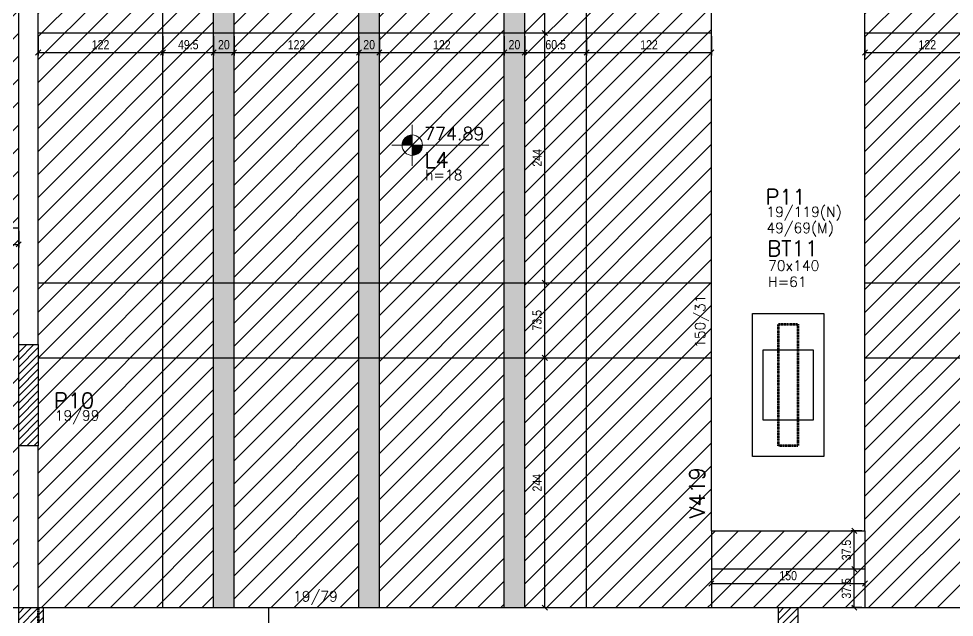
# Model space of a CAD drawing. Extents: x 8513 to 14085, y 7177 to 10799.
# Drawn here: x 9850 to 10765, y 8997 to 9582 of the extents above; entities that cross this region are included whole.
import ezdxf

# ---------------------------------------------------------------- set-up
doc = ezdxf.new("R2010")
doc.units = 0
doc.linetypes.add('FA_Tracejado_Pilar', pattern=[0.2, 0.1, -0.1])
for name, color, linetype in [('COTA', 241, 'Continuous'), ('Painéis', 200, 'Continuous'), ('Pilares', 5, 'Continuous'), ('VIGAS', 3, 'Continuous')]:
    doc.layers.add(name, color=color, linetype=linetype)
for name, color, linetype, lineweight in [('EST-LAJE-TEXT', 7, 'Continuous', 9), ('EST-PILAR', 7, 'Continuous', 9), ('EST-PILAR-TEXT', 7, 'Continuous', 9), ('EST-VIGA-TEXT', 7, 'Continuous', 9), ('Hachura', 253, 'Continuous', 9), ('REAPROVEITAMENTO', 7, 'Continuous', 9)]:
    doc.layers.add(name, color=color, linetype=linetype, lineweight=lineweight)
doc.styles.add('COTA TECNICA-50', font='techl___.ttf', dxfattribs={"height": 9})
doc.styles.add('RomanS_IV50', font='romans_IV50.ttf', dxfattribs={"height": 11.25})
doc.styles.add('RomanS_IV50_B', font='', dxfattribs={"height": 18.75})
doc.styles.add('RomanS_IV50_B_1', font='', dxfattribs={"height": 22.5})
doc.styles.get('RomanS_IV50_B').set_extended_font_data('RomanS_IV50', bold=True)
doc.styles.get('RomanS_IV50_B_1').set_extended_font_data('RomanS_IV50', bold=True)
doc.dimstyles.new('PAINEL', dxfattribs={"dimtxt": 9, "dimasz": 5, "dimexe": 3, "dimexo": 3, "dimgap": 3, "dimtad": 1, "dimdec": 1, "dimzin": 12, "dimdsep": 46, "dimtxsty": 'COTA TECNICA-50', "dimblk": 'OBLIQUE', "dimcen": 0, "dimclrd": 4, "dimclre": 4, "dimclrt": 1, "dimadec": 1, "dimazin": 3, "dimtfac": 1, "dimtdec": 1, "dimtmove": 0, "dimatfit": 3, "dimldrblk": 'OBLIQUE', "dimfxl": 1, "dimtolj": 1, "dimtzin": 12, "dimarcsym": 0})
pattern_1 = [(45, (9850.35, 9085.8404), (-3.535534, 3.535534), [])]
pattern_2 = [(45, (0, 166.471), (-11.22532, 11.22532), [])]

# ---------------------------------------------------------------- blocks, each defined once
blk = doc.blocks.new('FA_Floor_TAG_SURVEY_R01 - NIV_TIT_H_TXT1__TXT2-2303193-1º PAVIMENTO')
at = {"layer": 'EST-LAJE-TEXT'}
h = blk.add_hatch(color=256, dxfattribs=at)
edge = h.paths.add_edge_path(flags=0)
edge.add_line((-0.28, 0.405), (-0.48, 0.405))
edge.add_arc((-0.28, 0.405), 0.2, 90, 180, ccw=False)
edge.add_line((-0.28, 0.605), (-0.28, 0.405))
h = blk.add_hatch(color=256, dxfattribs=at)
edge = h.paths.add_edge_path(flags=0)
edge.add_line((-0.28, 0.405), (-0.08, 0.405))
edge.add_arc((-0.28, 0.405), 0.2, -90, 0, ccw=False)
edge.add_line((-0.28, 0.205), (-0.28, 0.405))
for p, q in [((-0.28, 0.005), (-0.28, 0.805)), ((-0.28, 0.405), (-0.68, 0.405)), ((-0.28, 0.405), (1.22, 0.405))]:
    blk.add_line(p, q, dxfattribs=at)
blk.add_circle((-0.28, 0.405), 0.2, dxfattribs=at)
blk = doc.blocks.new('_Oblique')
at = {"color": 0, "linetype": 'ByBlock', "lineweight": -2}
blk.add_line((-0.5, -0.5), (0.5, 0.5), dxfattribs=at)
blk = doc.blocks.new('*D453')
at = {"color": 4, "lineweight": -2, "transparency": 16777216}
for p, q in [((10347.85, 9250.34), (10367.59, 9250.34)), ((10364.59, 9006.34), (10364.59, 9250.34)), ((10347.85, 9006.34), (10367.59, 9006.34))]:
    blk.add_line(p, q, dxfattribs=at)
at = {"layer": 'Defpoints', "color": 0, "transparency": 16777216}
for p in [(10344.85, 9250.34), (10364.59, 9250.34), (10344.85, 9006.34)]:
    blk.add_point(p, dxfattribs=at)
at = {"color": 4, "lineweight": -2, "transparency": 16777216, "xscale": 5, "yscale": 5, "zscale": 5}
for p, rotation in [((10364.59, 9250.34), 90), ((10364.59, 9006.34), 270)]:
    blk.add_blockref('_Oblique', p, dxfattribs=dict(at, rotation=rotation))
at = {"color": 1, "transparency": 16777216, "insert": (10357.03, 9128.34), "char_height": 9, "attachment_point": 5, "rotation": 90, "style": 'COTA TECNICA-50'}
blk.add_mtext('\\A1;244', dxfattribs=at)
blk = doc.blocks.new('*D454')
at = {"color": 4, "lineweight": -2, "transparency": 16777216}
for p, q in [((10347.85, 9323.84), (10367.59, 9323.84)), ((10364.59, 9250.34), (10364.59, 9323.84)), ((10347.85, 9250.34), (10367.59, 9250.34))]:
    blk.add_line(p, q, dxfattribs=at)
at = {"layer": 'Defpoints', "color": 0, "transparency": 16777216}
for p in [(10344.85, 9323.84), (10364.59, 9323.84), (10344.85, 9250.34)]:
    blk.add_point(p, dxfattribs=at)
at = {"color": 4, "lineweight": -2, "transparency": 16777216, "xscale": 5, "yscale": 5, "zscale": 5}
for p, rotation in [((10364.59, 9323.84), 90), ((10364.59, 9250.34), 270)]:
    blk.add_blockref('_Oblique', p, dxfattribs=dict(at, rotation=rotation))
at = {"color": 1, "transparency": 16777216, "insert": (10356.9, 9287.09), "char_height": 9, "attachment_point": 5, "rotation": 90, "style": 'COTA TECNICA-50'}
blk.add_mtext('\\A1;73.5', dxfattribs=at)
blk = doc.blocks.new('*D455')
at = {"color": 4, "lineweight": -2, "transparency": 16777216}
for p, q in [((10347.85, 9567.84), (10367.59, 9567.84)), ((10364.59, 9323.84), (10364.59, 9567.84)), ((10347.85, 9323.84), (10367.59, 9323.84))]:
    blk.add_line(p, q, dxfattribs=at)
at = {"layer": 'Defpoints', "color": 0, "transparency": 16777216}
for p in [(10344.85, 9567.84), (10364.59, 9567.84), (10344.85, 9323.84)]:
    blk.add_point(p, dxfattribs=at)
at = {"color": 4, "lineweight": -2, "transparency": 16777216, "xscale": 5, "yscale": 5, "zscale": 5}
for p, rotation in [((10364.59, 9567.84), 90), ((10364.59, 9323.84), 270)]:
    blk.add_blockref('_Oblique', p, dxfattribs=dict(at, rotation=rotation))
at = {"color": 1, "transparency": 16777216, "insert": (10357.03, 9445.84), "char_height": 9, "attachment_point": 5, "rotation": 90, "style": 'COTA TECNICA-50'}
blk.add_mtext('\\A1;244', dxfattribs=at)
blk = doc.blocks.new('*D456')
at = {"color": 4, "lineweight": -2, "transparency": 16777216}
for p, q in [((10347.85, 9811.84), (10367.59, 9811.84)), ((10364.59, 9567.84), (10364.59, 9811.84)), ((10347.85, 9567.84), (10367.59, 9567.84))]:
    blk.add_line(p, q, dxfattribs=at)
at = {"layer": 'Defpoints', "color": 0, "transparency": 16777216}
for p in [(10344.85, 9811.84), (10364.59, 9811.84), (10344.85, 9567.84)]:
    blk.add_point(p, dxfattribs=at)
at = {"color": 4, "lineweight": -2, "transparency": 16777216, "xscale": 5, "yscale": 5, "zscale": 5}
for p, rotation in [((10364.59, 9811.84), 90), ((10364.59, 9567.84), 270)]:
    blk.add_blockref('_Oblique', p, dxfattribs=dict(at, rotation=rotation))
at = {"color": 1, "transparency": 16777216, "insert": (10357.03, 9689.84), "char_height": 9, "attachment_point": 5, "rotation": 90, "style": 'COTA TECNICA-50'}
blk.add_mtext('\\A1;244', dxfattribs=at)
blk = doc.blocks.new('*D457')
at = {"color": 4, "lineweight": -2, "transparency": 16777216}
for p, q in [((9869.35, 9564.84), (9869.35, 9545.77)), ((9991.35, 9564.84), (9991.35, 9545.77)), ((9869.35, 9548.77), (9991.35, 9548.77))]:
    blk.add_line(p, q, dxfattribs=at)
at = {"layer": 'Defpoints', "color": 0, "transparency": 16777216}
for p in [(9869.35, 9567.84), (9991.35, 9567.84), (9991.35, 9548.77)]:
    blk.add_point(p, dxfattribs=at)
at = {"color": 4, "lineweight": -2, "transparency": 16777216, "xscale": 5, "yscale": 5, "zscale": 5, "rotation": 180}
blk.add_blockref('_Oblique', (9869.35, 9548.77), dxfattribs=at)
at = {"color": 4, "lineweight": -2, "transparency": 16777216, "xscale": 5, "yscale": 5, "zscale": 5}
blk.add_blockref('_Oblique', (9991.35, 9548.77), dxfattribs=at)
at = {"color": 1, "transparency": 16777216, "insert": (9930.35, 9556.32), "char_height": 9, "attachment_point": 5, "style": 'COTA TECNICA-50'}
blk.add_mtext('\\A1;122', dxfattribs=at)
blk = doc.blocks.new('*D458')
at = {"color": 4, "lineweight": -2, "transparency": 16777216}
for p, q in [((9991.35, 9564.84), (9991.35, 9545.77)), ((10040.85, 9564.84), (10040.85, 9545.77)), ((9991.35, 9548.77), (10040.85, 9548.77))]:
    blk.add_line(p, q, dxfattribs=at)
at = {"layer": 'Defpoints', "color": 0, "transparency": 16777216}
for p in [(9991.35, 9567.84), (10040.85, 9567.84), (10040.85, 9548.77)]:
    blk.add_point(p, dxfattribs=at)
at = {"color": 4, "lineweight": -2, "transparency": 16777216, "xscale": 5, "yscale": 5, "zscale": 5, "rotation": 180}
blk.add_blockref('_Oblique', (9991.35, 9548.77), dxfattribs=at)
at = {"color": 4, "lineweight": -2, "transparency": 16777216, "xscale": 5, "yscale": 5, "zscale": 5}
blk.add_blockref('_Oblique', (10040.85, 9548.77), dxfattribs=at)
at = {"color": 1, "transparency": 16777216, "insert": (10016.1, 9556.39), "char_height": 9, "attachment_point": 5, "style": 'COTA TECNICA-50'}
blk.add_mtext('\\A1;49.5', dxfattribs=at)
blk = doc.blocks.new('*D459')
at = {"color": 4, "lineweight": -2, "transparency": 16777216}
for p, q in [((10040.85, 9564.84), (10040.85, 9545.77)), ((10060.85, 9564.84), (10060.85, 9545.77)), ((10040.85, 9548.77), (10060.85, 9548.77))]:
    blk.add_line(p, q, dxfattribs=at)
at = {"layer": 'Defpoints', "color": 0, "transparency": 16777216}
for p in [(10040.85, 9567.84), (10060.85, 9567.84), (10060.85, 9548.77)]:
    blk.add_point(p, dxfattribs=at)
at = {"color": 4, "lineweight": -2, "transparency": 16777216, "xscale": 5, "yscale": 5, "zscale": 5, "rotation": 180}
blk.add_blockref('_Oblique', (10040.85, 9548.77), dxfattribs=at)
at = {"color": 4, "lineweight": -2, "transparency": 16777216, "xscale": 5, "yscale": 5, "zscale": 5}
blk.add_blockref('_Oblique', (10060.85, 9548.77), dxfattribs=at)
at = {"color": 1, "transparency": 16777216, "insert": (10050.85, 9556.36), "char_height": 9, "attachment_point": 5, "style": 'COTA TECNICA-50'}
blk.add_mtext('\\A1;20', dxfattribs=at)
blk = doc.blocks.new('*D460')
at = {"color": 4, "lineweight": -2, "transparency": 16777216}
for p, q in [((10060.85, 9564.84), (10060.85, 9545.77)), ((10182.85, 9564.84), (10182.85, 9545.77)), ((10060.85, 9548.77), (10182.85, 9548.77))]:
    blk.add_line(p, q, dxfattribs=at)
at = {"layer": 'Defpoints', "color": 0, "transparency": 16777216}
for p in [(10060.85, 9567.84), (10182.85, 9567.84), (10182.85, 9548.77)]:
    blk.add_point(p, dxfattribs=at)
at = {"color": 4, "lineweight": -2, "transparency": 16777216, "xscale": 5, "yscale": 5, "zscale": 5, "rotation": 180}
blk.add_blockref('_Oblique', (10060.85, 9548.77), dxfattribs=at)
at = {"color": 4, "lineweight": -2, "transparency": 16777216, "xscale": 5, "yscale": 5, "zscale": 5}
blk.add_blockref('_Oblique', (10182.85, 9548.77), dxfattribs=at)
at = {"color": 1, "transparency": 16777216, "insert": (10121.85, 9556.32), "char_height": 9, "attachment_point": 5, "style": 'COTA TECNICA-50'}
blk.add_mtext('\\A1;122', dxfattribs=at)
blk = doc.blocks.new('*D461')
at = {"color": 4, "lineweight": -2, "transparency": 16777216}
for p, q in [((10182.85, 9564.84), (10182.85, 9545.77)), ((10202.85, 9564.84), (10202.85, 9545.77)), ((10182.85, 9548.77), (10202.85, 9548.77))]:
    blk.add_line(p, q, dxfattribs=at)
at = {"layer": 'Defpoints', "color": 0, "transparency": 16777216}
for p in [(10182.85, 9567.84), (10202.85, 9567.84), (10202.85, 9548.77)]:
    blk.add_point(p, dxfattribs=at)
at = {"color": 4, "lineweight": -2, "transparency": 16777216, "xscale": 5, "yscale": 5, "zscale": 5, "rotation": 180}
blk.add_blockref('_Oblique', (10182.85, 9548.77), dxfattribs=at)
at = {"color": 4, "lineweight": -2, "transparency": 16777216, "xscale": 5, "yscale": 5, "zscale": 5}
blk.add_blockref('_Oblique', (10202.85, 9548.77), dxfattribs=at)
at = {"color": 1, "transparency": 16777216, "insert": (10192.85, 9556.36), "char_height": 9, "attachment_point": 5, "style": 'COTA TECNICA-50'}
blk.add_mtext('\\A1;20', dxfattribs=at)
blk = doc.blocks.new('*D462')
at = {"color": 4, "lineweight": -2, "transparency": 16777216}
for p, q in [((10202.85, 9564.84), (10202.85, 9545.77)), ((10324.85, 9564.84), (10324.85, 9545.77)), ((10202.85, 9548.77), (10324.85, 9548.77))]:
    blk.add_line(p, q, dxfattribs=at)
at = {"layer": 'Defpoints', "color": 0, "transparency": 16777216}
for p in [(10202.85, 9567.84), (10324.85, 9567.84), (10324.85, 9548.77)]:
    blk.add_point(p, dxfattribs=at)
at = {"color": 4, "lineweight": -2, "transparency": 16777216, "xscale": 5, "yscale": 5, "zscale": 5, "rotation": 180}
blk.add_blockref('_Oblique', (10202.85, 9548.77), dxfattribs=at)
at = {"color": 4, "lineweight": -2, "transparency": 16777216, "xscale": 5, "yscale": 5, "zscale": 5}
blk.add_blockref('_Oblique', (10324.85, 9548.77), dxfattribs=at)
at = {"color": 1, "transparency": 16777216, "insert": (10263.85, 9556.32), "char_height": 9, "attachment_point": 5, "style": 'COTA TECNICA-50'}
blk.add_mtext('\\A1;122', dxfattribs=at)
blk = doc.blocks.new('*D463')
at = {"color": 4, "lineweight": -2, "transparency": 16777216}
for p, q in [((10324.85, 9564.84), (10324.85, 9545.77)), ((10344.85, 9564.84), (10344.85, 9545.77)), ((10324.85, 9548.77), (10344.85, 9548.77))]:
    blk.add_line(p, q, dxfattribs=at)
at = {"layer": 'Defpoints', "color": 0, "transparency": 16777216}
for p in [(10324.85, 9567.84), (10344.85, 9567.84), (10344.85, 9548.77)]:
    blk.add_point(p, dxfattribs=at)
at = {"color": 4, "lineweight": -2, "transparency": 16777216, "xscale": 5, "yscale": 5, "zscale": 5, "rotation": 180}
blk.add_blockref('_Oblique', (10324.85, 9548.77), dxfattribs=at)
at = {"color": 4, "lineweight": -2, "transparency": 16777216, "xscale": 5, "yscale": 5, "zscale": 5}
blk.add_blockref('_Oblique', (10344.85, 9548.77), dxfattribs=at)
at = {"color": 1, "transparency": 16777216, "insert": (10334.85, 9556.36), "char_height": 9, "attachment_point": 5, "style": 'COTA TECNICA-50'}
blk.add_mtext('\\A1;20', dxfattribs=at)
blk = doc.blocks.new('*D464')
at = {"color": 4, "lineweight": -2, "transparency": 16777216}
for p, q in [((10344.85, 9564.84), (10344.85, 9545.77)), ((10405.35, 9564.84), (10405.35, 9545.77)), ((10344.85, 9548.77), (10405.35, 9548.77))]:
    blk.add_line(p, q, dxfattribs=at)
at = {"layer": 'Defpoints', "color": 0, "transparency": 16777216}
for p in [(10344.85, 9567.84), (10405.35, 9567.84), (10405.35, 9548.77)]:
    blk.add_point(p, dxfattribs=at)
at = {"color": 4, "lineweight": -2, "transparency": 16777216, "xscale": 5, "yscale": 5, "zscale": 5, "rotation": 180}
blk.add_blockref('_Oblique', (10344.85, 9548.77), dxfattribs=at)
at = {"color": 4, "lineweight": -2, "transparency": 16777216, "xscale": 5, "yscale": 5, "zscale": 5}
blk.add_blockref('_Oblique', (10405.35, 9548.77), dxfattribs=at)
at = {"color": 1, "transparency": 16777216, "insert": (10375.1, 9556.37), "char_height": 9, "attachment_point": 5, "style": 'COTA TECNICA-50'}
blk.add_mtext('\\A1;60.5', dxfattribs=at)
blk = doc.blocks.new('*D465')
at = {"color": 4, "lineweight": -2, "transparency": 16777216}
for p, q in [((10405.35, 9564.84), (10405.35, 9545.77)), ((10527.35, 9564.84), (10527.35, 9545.77)), ((10405.35, 9548.77), (10527.35, 9548.77))]:
    blk.add_line(p, q, dxfattribs=at)
at = {"layer": 'Defpoints', "color": 0, "transparency": 16777216}
for p in [(10405.35, 9567.84), (10527.35, 9567.84), (10527.35, 9548.77)]:
    blk.add_point(p, dxfattribs=at)
at = {"color": 4, "lineweight": -2, "transparency": 16777216, "xscale": 5, "yscale": 5, "zscale": 5, "rotation": 180}
blk.add_blockref('_Oblique', (10405.35, 9548.77), dxfattribs=at)
at = {"color": 4, "lineweight": -2, "transparency": 16777216, "xscale": 5, "yscale": 5, "zscale": 5}
blk.add_blockref('_Oblique', (10527.35, 9548.77), dxfattribs=at)
at = {"color": 1, "transparency": 16777216, "insert": (10466.35, 9556.32), "char_height": 9, "attachment_point": 5, "style": 'COTA TECNICA-50'}
blk.add_mtext('\\A1;122', dxfattribs=at)
blk = doc.blocks.new('*D467')
at = {"layer": 'COTA', "color": 4, "lineweight": -2, "transparency": 16777216}
for p, q in [((10674.35, 9043.84), (10663.96, 9043.84)), ((10666.96, 9006.34), (10666.96, 9043.84)), ((10674.35, 9006.34), (10663.96, 9006.34))]:
    blk.add_line(p, q, dxfattribs=at)
at = {"layer": 'Defpoints', "color": 0, "transparency": 16777216}
for p in [(10666.96, 9043.84), (10677.35, 9043.84), (10677.35, 9006.34)]:
    blk.add_point(p, dxfattribs=at)
at = {"layer": 'COTA', "color": 4, "lineweight": -2, "transparency": 16777216, "xscale": 5, "yscale": 5, "zscale": 5}
for p, rotation in [((10666.96, 9043.84), 90), ((10666.96, 9006.34), 270)]:
    blk.add_blockref('_Oblique', p, dxfattribs=dict(at, rotation=rotation))
at = {"layer": 'COTA', "color": 1, "transparency": 16777216, "insert": (10659.27, 9025.09), "char_height": 9, "attachment_point": 5, "rotation": 90, "style": 'COTA TECNICA-50'}
blk.add_mtext('\\A1;37.5', dxfattribs=at)
blk = doc.blocks.new('*D468')
at = {"layer": 'COTA', "color": 4, "lineweight": -2, "transparency": 16777216}
for p, q in [((10674.35, 9081.34), (10663.96, 9081.34)), ((10666.96, 9043.84), (10666.96, 9081.34)), ((10674.35, 9043.84), (10663.96, 9043.84))]:
    blk.add_line(p, q, dxfattribs=at)
at = {"layer": 'Defpoints', "color": 0, "transparency": 16777216}
for p in [(10666.96, 9081.34), (10677.35, 9081.34), (10677.35, 9043.84)]:
    blk.add_point(p, dxfattribs=at)
at = {"layer": 'COTA', "color": 4, "lineweight": -2, "transparency": 16777216, "xscale": 5, "yscale": 5, "zscale": 5}
for p, rotation in [((10666.96, 9081.34), 90), ((10666.96, 9043.84), 270)]:
    blk.add_blockref('_Oblique', p, dxfattribs=dict(at, rotation=rotation))
at = {"layer": 'COTA', "color": 1, "transparency": 16777216, "insert": (10659.27, 9062.59), "char_height": 9, "attachment_point": 5, "rotation": 90, "style": 'COTA TECNICA-50'}
blk.add_mtext('\\A1;37.5', dxfattribs=at)
blk = doc.blocks.new('*D469')
at = {"layer": 'COTA', "color": 4, "lineweight": -2, "transparency": 16777216}
for p, q in [((10527.35, 9040.84), (10527.35, 9026.9)), ((10677.35, 9040.84), (10677.35, 9026.9)), ((10527.35, 9029.9), (10677.35, 9029.9))]:
    blk.add_line(p, q, dxfattribs=at)
at = {"layer": 'Defpoints', "color": 0, "transparency": 16777216}
for p in [(10527.35, 9043.84), (10677.35, 9043.84), (10677.35, 9029.9)]:
    blk.add_point(p, dxfattribs=at)
at = {"layer": 'COTA', "color": 4, "lineweight": -2, "transparency": 16777216, "xscale": 5, "yscale": 5, "zscale": 5, "rotation": 180}
blk.add_blockref('_Oblique', (10527.35, 9029.9), dxfattribs=at)
at = {"layer": 'COTA', "color": 4, "lineweight": -2, "transparency": 16777216, "xscale": 5, "yscale": 5, "zscale": 5}
blk.add_blockref('_Oblique', (10677.35, 9029.9), dxfattribs=at)
at = {"layer": 'COTA', "color": 1, "transparency": 16777216, "insert": (10602.35, 9037.5), "char_height": 9, "attachment_point": 5, "style": 'COTA TECNICA-50'}
blk.add_mtext('\\A1;150', dxfattribs=at)
blk = doc.blocks.new('*D476')
at = {"layer": 'COTA', "color": 4, "lineweight": -2, "transparency": 16777216}
for p, q in [((10677.35, 9564.84), (10677.35, 9545.77)), ((10799.35, 9564.84), (10799.35, 9545.77)), ((10677.35, 9548.77), (10799.35, 9548.77))]:
    blk.add_line(p, q, dxfattribs=at)
at = {"layer": 'Defpoints', "color": 0, "transparency": 16777216}
for p in [(10677.35, 9567.84), (10799.35, 9567.84), (10799.35, 9548.77)]:
    blk.add_point(p, dxfattribs=at)
at = {"layer": 'COTA', "color": 4, "lineweight": -2, "transparency": 16777216, "xscale": 5, "yscale": 5, "zscale": 5, "rotation": 180}
blk.add_blockref('_Oblique', (10677.35, 9548.77), dxfattribs=at)
at = {"layer": 'COTA', "color": 4, "lineweight": -2, "transparency": 16777216, "xscale": 5, "yscale": 5, "zscale": 5}
blk.add_blockref('_Oblique', (10799.35, 9548.77), dxfattribs=at)
at = {"layer": 'COTA', "color": 1, "transparency": 16777216, "insert": (10738.35, 9556.32), "char_height": 9, "attachment_point": 5, "style": 'COTA TECNICA-50'}
blk.add_mtext('\\A1;122', dxfattribs=at)
blk = doc.blocks.new('*D610')
at = {"layer": 'COTA', "color": 4, "lineweight": -2, "transparency": 16777216}
for p, q in [((9774.35, 9374.34), (9774.35, 9358.3)), ((9850.35, 9374.34), (9850.35, 9358.3)), ((9774.35, 9361.3), (9850.35, 9361.3))]:
    blk.add_line(p, q, dxfattribs=at)
at = {"layer": 'Defpoints', "color": 0, "transparency": 16777216}
for p in [(9774.35, 9377.34), (9850.35, 9377.34), (9850.35, 9361.3)]:
    blk.add_point(p, dxfattribs=at)
at = {"layer": 'COTA', "color": 4, "lineweight": -2, "transparency": 16777216, "xscale": 5, "yscale": 5, "zscale": 5, "rotation": 180}
blk.add_blockref('_Oblique', (9774.35, 9361.3), dxfattribs=at)
at = {"layer": 'COTA', "color": 4, "lineweight": -2, "transparency": 16777216, "xscale": 5, "yscale": 5, "zscale": 5}
blk.add_blockref('_Oblique', (9850.35, 9361.3), dxfattribs=at)
at = {"layer": 'COTA', "color": 1, "transparency": 16777216, "insert": (9812.35, 9368.89), "char_height": 9, "attachment_point": 5, "style": 'COTA TECNICA-50'}
blk.add_mtext('\\A1;76', dxfattribs=at)

msp = doc.modelspace()

# ---------------------------------------------------------------- hatches: boundary and pattern name
at = {"layer": 'Hachura'}
h = msp.add_hatch(color=256, dxfattribs=at)
h.dxf.hatch_style = 1
h.paths.add_polyline_path([(10344.85, 9811.84), (10324.85, 9811.84), (10324.85, 9567.84), (10344.85, 9567.84)])
h.paths.add_polyline_path([(10324.85, 9323.84), (10344.85, 9323.84), (10344.85, 9567.84), (10324.85, 9567.84)])
h.paths.add_polyline_path([(10324.85, 9250.34), (10344.85, 9250.34), (10344.85, 9323.84), (10324.85, 9323.84)])
h.paths.add_polyline_path([(10324.85, 9006.34), (10344.85, 9006.34), (10344.85, 9250.34), (10324.85, 9250.34)])
h.paths.add_polyline_path([(10202.85, 9250.34), (10182.85, 9250.34), (10182.85, 9006.34), (10202.85, 9006.34)])
h.paths.add_polyline_path([(10182.85, 9250.34), (10202.85, 9250.34), (10202.85, 9323.84), (10182.85, 9323.84)])
h.paths.add_polyline_path([(10182.85, 9323.84), (10202.85, 9323.84), (10202.85, 9567.84), (10182.85, 9567.84)])
h.paths.add_polyline_path([(10202.85, 9811.84), (10182.85, 9811.84), (10182.85, 9567.84), (10202.85, 9567.84)])
h.paths.add_polyline_path([(10060.85, 9811.84), (10040.85, 9811.84), (10040.85, 9567.84), (10060.85, 9567.84)])
h.paths.add_polyline_path([(10040.85, 9323.84), (10060.85, 9323.84), (10060.85, 9567.84), (10040.85, 9567.84)])
h.paths.add_polyline_path([(10060.85, 9250.34), (10060.85, 9323.84), (10040.85, 9323.84), (10040.85, 9250.34)])
h.paths.add_polyline_path([(10060.85, 9250.34), (10040.85, 9250.34), (10040.85, 9006.34), (10060.85, 9006.34)])
at = {"layer": 'Pilares'}
h = msp.add_hatch(dxfattribs=at)
h.set_pattern_fill('FP_1', color=5, style=0, pattern_type=2)
h.set_pattern_definition(pattern_1)
h.paths.add_polyline_path([(9869.35, 9164.34), (9869.35, 9263.34), (9850.35, 9263.34), (9850.35, 9164.34)], flags=0)
h = msp.add_hatch(dxfattribs=at)
h.set_pattern_fill('FP_1', color=5, style=0, pattern_type=2)
h.set_pattern_definition(pattern_1)
h.paths.add_polyline_path([(9874.35, 8907.34), (9874.35, 9006.34), (9850.35, 9006.34), (9850.35, 8907.34)], flags=0)
h = msp.add_hatch(dxfattribs=at)
h.set_pattern_fill('FP_1', color=5, style=0, pattern_type=2)
h.set_pattern_definition(pattern_1)
h.paths.add_polyline_path([(10611.85, 8897.34), (10611.85, 9006.34), (10592.85, 9006.34), (10592.85, 8897.34)], flags=0)
at = {"layer": 'REAPROVEITAMENTO'}
h = msp.add_hatch(dxfattribs=at)
h.set_pattern_fill('ANSI31', color=251, scale=5, style=0)
h.set_pattern_definition(pattern_2)
h.paths.add_polyline_path([(9850.35, 9811.84), (9850.35, 9865.34), (9774.35, 9865.34), (9774.35, 9621.34), (9850.35, 9621.34)])
h.paths.add_polyline_path([(9673.35, 9472.281), (9683.377, 9472.281, -1), (9703.377, 9472.281), (9759.35, 9472.281), (9759.35, 9621.34), (9673.35, 9621.34)])
h.paths.add_polyline_path([(9850.35, 9621.34), (9774.35, 9621.34), (9774.35, 9377.34), (9850.35, 9377.34)])
h.paths.add_polyline_path([(9759.35, 9865.34), (9673.35, 9865.34), (9673.35, 9860.34), (9673.35, 9621.34), (9759.35, 9621.34)])
h.paths.add_polyline_path([(9774.35, 9161.34), (9850.35, 9161.34), (9850.35, 9164.34), (9850.35, 9263.34), (9850.35, 9377.34), (9774.35, 9377.34)])
h.paths.add_polyline_path([(9673.35, 9180.34), (9673.35, 9161.34), (9759.35, 9161.34), (9759.35, 9377.34), (9673.35, 9377.34)])
h.paths.add_polyline_path([(9774.35, 9161.34), (9774.35, 9006.34), (9850.35, 9006.34), (9850.35, 9161.34)])
h.paths.add_polyline_path([(9759.35, 9161.34), (9673.35, 9161.34), (9673.35, 8917.34), (9751.85, 8917.34), (9751.85, 8987.34), (9751.85, 9006.34), (9759.35, 9006.34)])
h.paths.add_polyline_path([(9653.35, 9161.34), (9604.35, 9161.34), (9531.35, 9161.34), (9531.35, 8917.34), (9653.35, 8917.34)])
h.paths.add_polyline_path([(9453.572, 9008.937), (9458.567, 9009.151), (9531.35, 9012.268), (9531.35, 9161.34), (9447.036, 9161.34)])
h.paths.add_polyline_path([(9461.523, 8940.215), (9456.528, 8940), (9457.5, 8917.34), (9531.35, 8917.34), (9531.35, 9012.268), (9458.567, 9009.146)])
h.paths.add_polyline_path([(9467.964, 8673.34), (9531.35, 8673.34), (9531.35, 8917.34), (9457.5, 8917.34)])
h.paths.add_polyline_path([(9605.268, 8859.409, -1), (9625.268, 8859.409), (9653.35, 8859.409), (9653.35, 8917.34), (9531.35, 8917.34), (9531.35, 8673.34), (9653.35, 8673.34), (9653.35, 8859.409), (9625.268, 8859.409, -1)])
h.paths.add_polyline_path([(9673.35, 8684.525), (9713.944, 8684.525, -1), (9733.944, 8684.525, -0.1694303), (9731.774, 8678.305), (9740.373, 8673.34), (9751.85, 8673.34), (9751.85, 8917.34), (9673.35, 8917.34)])
h.paths.add_polyline_path([(9751.85, 8666.714), (9740.373, 8673.34), (9673.35, 8673.34), (9673.35, 8543.038), (9734.423, 8543.038), (9751.85, 8565.84), (9751.85, 8597.34)])
h.paths.add_polyline_path([(9653.35, 8673.34), (9531.35, 8673.34), (9531.35, 8543.038), (9653.35, 8543.038)])
h.paths.add_polyline_path([(9531.35, 8673.34), (9467.964, 8673.34), (9473.552, 8543.038), (9531.35, 8543.038)])
h = msp.add_hatch(dxfattribs=at)
h.set_pattern_fill('ANSI31', color=251, scale=5, style=0)
h.set_pattern_definition(pattern_2)
h.paths.add_polyline_path([(10527.35, 9567.84), (10527.35, 9811.84), (10405.35, 9811.84), (10405.35, 9567.84)])
h.paths.add_polyline_path([(10405.35, 9323.84), (10527.35, 9323.84), (10527.35, 9567.84), (10405.35, 9567.84)])
h.paths.add_polyline_path([(10527.35, 9250.34), (10527.35, 9323.84), (10405.35, 9323.84), (10405.35, 9250.34)])
h.paths.add_polyline_path([(10527.35, 9250.34), (10405.35, 9250.34), (10405.35, 9006.34), (10527.35, 9006.34), (10527.35, 9081.34)])
h.paths.add_polyline_path([(10405.35, 9250.34), (10344.85, 9250.34), (10344.85, 9006.34), (10405.35, 9006.34)])
h.paths.add_polyline_path([(10405.35, 9250.34), (10405.35, 9323.84), (10344.85, 9323.84), (10344.85, 9250.34)])
h.paths.add_polyline_path([(10344.85, 9323.84), (10405.35, 9323.84), (10405.35, 9567.84), (10344.85, 9567.84)])
h.paths.add_polyline_path([(10344.85, 9567.84), (10405.35, 9567.84), (10405.35, 9811.84), (10344.85, 9811.84)])
h.paths.add_polyline_path([(10324.85, 9811.84), (10202.85, 9811.84), (10202.85, 9567.84), (10324.85, 9567.84)])
h.paths.add_polyline_path([(10324.85, 9567.84), (10202.85, 9567.84), (10202.85, 9323.84), (10324.85, 9323.84)])
h.paths.add_polyline_path([(10324.85, 9250.34), (10324.85, 9323.84), (10202.85, 9323.84), (10202.85, 9250.34)])
h.paths.add_polyline_path([(10324.85, 9250.34), (10202.85, 9250.34), (10202.85, 9006.34), (10324.85, 9006.34)])
h.paths.add_polyline_path([(10060.85, 9006.34), (10094.35, 9006.34), (10182.85, 9006.34), (10182.85, 9250.34), (10060.85, 9250.34)])
h.paths.add_polyline_path([(10182.85, 9250.34), (10182.85, 9323.84), (10060.85, 9323.84), (10060.85, 9250.34)])
h.paths.add_polyline_path([(10060.85, 9323.84), (10182.85, 9323.84), (10182.85, 9567.84), (10060.85, 9567.84)])
h.paths.add_polyline_path([(10060.85, 9567.84), (10182.85, 9567.84), (10182.85, 9811.84), (10060.85, 9811.84)])
h.paths.add_polyline_path([(9991.35, 9567.84), (10040.85, 9567.84), (10040.85, 9811.84), (9991.35, 9811.84)])
h.paths.add_polyline_path([(9991.35, 9323.84), (10040.85, 9323.84), (10040.85, 9567.84), (9991.35, 9567.84)])
h.paths.add_polyline_path([(10040.85, 9323.84), (9991.35, 9323.84), (9991.35, 9250.34), (10040.85, 9250.34)])
h.paths.add_polyline_path([(9991.35, 9006.34), (10040.85, 9006.34), (10040.85, 9250.34), (9991.35, 9250.34)])
h.paths.add_polyline_path([(9869.35, 9006.34), (9874.35, 9006.34), (9991.35, 9006.34), (9991.35, 9250.34), (9869.35, 9250.34), (9869.35, 9164.34)])
h.paths.add_polyline_path([(9869.35, 9323.84), (9869.35, 9263.34), (9869.35, 9250.34), (9991.35, 9250.34), (9991.35, 9323.84)])
h.paths.add_polyline_path([(9869.35, 9323.84), (9991.35, 9323.84), (9991.35, 9567.84), (9869.35, 9567.84)])
h.paths.add_polyline_path([(9991.35, 9811.84), (9879.35, 9811.84), (9869.35, 9811.84), (9869.35, 9567.84), (9991.35, 9567.84)])
h = msp.add_hatch(dxfattribs=at)
h.set_pattern_fill('ANSI31', color=251, scale=5, style=0)
h.set_pattern_definition(pattern_2)
h.paths.add_polyline_path([(10677.35, 9567.84), (10799.35, 9567.84), (10799.35, 9811.84), (10677.35, 9811.84)])
h.paths.add_polyline_path([(10677.35, 9323.84), (10799.35, 9323.84), (10799.35, 9567.84), (10677.35, 9567.84)])
h.paths.add_polyline_path([(10799.35, 9250.34), (10799.35, 9323.84), (10677.35, 9323.84), (10677.35, 9250.34)])
h.paths.add_polyline_path([(10677.35, 9081.34), (10677.35, 9006.34), (10799.35, 9006.34), (10799.35, 9250.34), (10677.35, 9250.34)])
h.paths.add_polyline_path([(10799.35, 9006.34), (10846.4, 9006.34), (10846.4, 9250.34), (10799.35, 9250.34)])
h.paths.add_polyline_path([(10799.35, 9250.34), (10846.4, 9250.34), (10846.4, 9323.84), (10799.35, 9323.84)])
h.paths.add_polyline_path([(10799.35, 9323.84), (10846.4, 9323.84), (10846.4, 9567.84), (10799.35, 9567.84)])
h.paths.add_polyline_path([(10846.4, 9811.84), (10799.35, 9811.84), (10799.35, 9567.84), (10846.4, 9567.84)])
h.paths.add_polyline_path([(10988.35, 9567.84), (10988.35, 9811.84), (10866.4, 9811.84), (10866.4, 9567.84)])
h.paths.add_polyline_path([(10988.35, 9567.84), (10866.4, 9567.84), (10866.4, 9323.84), (10988.35, 9323.84)])
h.paths.add_polyline_path([(10988.35, 9250.34), (10988.35, 9323.84), (10866.4, 9323.84), (10866.4, 9250.34)])
h.paths.add_polyline_path([(10988.35, 9250.34), (10866.4, 9250.34), (10866.4, 9006.34), (10988.35, 9006.34)])
h.paths.add_polyline_path([(11130.35, 9250.34), (11008.35, 9250.34), (11008.35, 9006.34), (11130.35, 9006.34)])
h.paths.add_polyline_path([(11130.35, 9250.34), (11130.35, 9323.84), (11008.35, 9323.84), (11008.35, 9250.34)])
h.paths.add_polyline_path([(11008.35, 9323.84), (11130.35, 9323.84), (11130.35, 9567.84), (11008.35, 9567.84)])
h.paths.add_polyline_path([(11130.35, 9567.84), (11130.35, 9811.84), (11008.35, 9811.84), (11008.35, 9567.84)])
h.paths.add_polyline_path([(11210.85, 9811.84), (11150.35, 9811.84), (11150.35, 9567.84), (11210.85, 9567.84)])
h.paths.add_polyline_path([(11210.85, 9567.84), (11150.35, 9567.84), (11150.35, 9323.84), (11210.85, 9323.84)])
h.paths.add_polyline_path([(11150.35, 9250.34), (11210.85, 9250.34), (11210.85, 9323.84), (11150.35, 9323.84)])
h.paths.add_polyline_path([(11210.85, 9250.34), (11150.35, 9250.34), (11150.35, 9006.34), (11210.85, 9006.34)])
h.paths.add_polyline_path([(11210.85, 9006.34), (11287.85, 9006.34), (11332.85, 9006.34), (11332.85, 9153.84), (11307.35, 9153.84), (11307.35, 9250.34), (11210.85, 9250.34)])
h.paths.add_polyline_path([(11210.85, 9323.84), (11210.85, 9250.34), (11307.35, 9250.34), (11307.35, 9293.84), (11332.85, 9293.84), (11332.85, 9323.84)])
h.paths.add_polyline_path([(11332.85, 9567.84), (11210.85, 9567.84), (11210.85, 9323.84), (11332.85, 9323.84)])
h.paths.add_polyline_path([(11332.85, 9811.84), (11317.85, 9811.84), (11210.85, 9811.84), (11210.85, 9567.84), (11332.85, 9567.84)])
h = msp.add_hatch(dxfattribs=at)
h.set_pattern_fill('ANSI31', color=251, scale=5, style=0)
h.set_pattern_definition(pattern_2)
h.paths.add_polyline_path([(10677.35, 9043.84), (10677.35, 9081.34), (10527.35, 9081.34), (10527.35, 9043.84)])
h.paths.add_polyline_path([(10677.35, 9006.34), (10677.35, 9043.84), (10527.35, 9043.84), (10527.35, 9006.34), (10592.85, 9006.34), (10611.85, 9006.34)])

# ---------------------------------------------------------------- linework, layer by layer
at = {"layer": 'EST-PILAR', "linetype": 'FA_Tracejado_Pilar', "lineweight": 60}
for p, q in [((10592.85, 9164.34), (10592.85, 9283.34)), ((10592.85, 9283.34), (10611.85, 9283.34)), ((10611.85, 9283.34), (10611.85, 9164.34)), ((10611.85, 9164.34), (10592.85, 9164.34)), ((9869.35, 9006.34), (9869.35, 8907.34))]:
    msp.add_line(p, q, dxfattribs=at)
at = {"layer": 'Painéis', "ltscale": 70}
for p, q in [((9991.35, 9006.34), (9991.35, 9811.84)), ((10040.85, 9006.34), (10040.85, 9811.84)), ((10060.85, 9006.34), (10060.85, 9811.84)), ((10182.85, 9006.34), (10182.85, 9811.84)), ((10202.85, 9006.34), (10202.85, 9811.84)), ((10324.85, 9006.34), (10324.85, 9811.84)), ((10344.85, 9006.34), (10344.85, 9811.84)), ((10405.35, 9006.34), (10405.35, 9811.84)), ((9869.35, 9567.84), (10527.35, 9567.84)), ((10677.35, 9567.84), (11332.85, 9567.84)), ((9673.35, 9377.34), (9850.35, 9377.34)), ((9869.35, 9323.84), (10527.35, 9323.84)), ((10677.35, 9323.84), (11332.85, 9323.84)), ((9869.35, 9250.34), (10527.35, 9250.34)), ((10677.35, 9250.34), (11307.35, 9250.34)), ((10527.35, 9081.34), (10527.35, 9006.34)), ((10677.35, 9081.34), (10677.35, 9006.34)), ((10677.35, 9043.84), (10527.35, 9043.84))]:
    msp.add_line(p, q, dxfattribs=at)
at = {"layer": 'Pilares', "color": 5}
for p, q in [((9850.35, 9164.34), (9850.35, 9263.34)), ((9850.35, 9263.34), (9869.35, 9263.34)), ((9869.35, 9263.34), (9869.35, 9164.34)), ((10577.85, 9189.34), (10577.85, 9258.34)), ((10577.85, 9258.34), (10626.85, 9258.34)), ((10626.85, 9258.34), (10626.85, 9189.34)), ((10626.85, 9189.34), (10577.85, 9189.34)), ((9869.35, 9164.34), (9850.35, 9164.34)), ((9850.35, 8907.34), (9850.35, 9006.34)), ((9850.35, 9006.34), (9874.35, 9006.34)), ((9874.35, 9006.34), (9874.35, 8907.34)), ((10592.85, 8897.34), (10592.85, 9006.34)), ((10592.85, 9006.34), (10611.85, 9006.34)), ((10611.85, 9006.34), (10611.85, 8897.34))]:
    msp.add_line(p, q, dxfattribs=at)
at = {"layer": 'VIGAS', "color": 3}
for p, q in [((9850.35, 9263.34), (9850.35, 9811.84)), ((9869.35, 9263.34), (9869.35, 9811.84)), ((10527.35, 9081.34), (10527.35, 9811.84)), ((10677.35, 9081.34), (10677.35, 9811.84)), ((10567.35, 9153.84), (10567.35, 9293.84)), ((10567.35, 9293.84), (10637.35, 9293.84)), ((10637.35, 9293.84), (10637.35, 9153.84)), ((9850.35, 9006.34), (9850.35, 9164.34)), ((9869.35, 9006.34), (9869.35, 9164.34)), ((10637.35, 9153.84), (10567.35, 9153.84)), ((10527.35, 9081.34), (10677.35, 9081.34)), ((9751.85, 9006.34), (9850.35, 9006.34)), ((9874.35, 9006.34), (10094.35, 9006.34)), ((10094.35, 9006.34), (10094.35, 8987.34)), ((10094.35, 9006.34), (10592.85, 9006.34)), ((10611.85, 9006.34), (11287.85, 9006.34))]:
    msp.add_line(p, q, dxfattribs=at)

# ---------------------------------------------------------------- block references
at = {"layer": 'EST-LAJE-TEXT', "xscale": 49.99999999999998, "yscale": 49.99999999999998, "zscale": 49.99999999999998}
msp.add_blockref('FA_Floor_TAG_SURVEY_R01 - NIV_TIT_H_TXT1__TXT2-2303193-1º PAVIMENTO', (10248.965, 9437.903), dxfattribs=at)

# ---------------------------------------------------------------- texts
at = {"layer": 'EST-LAJE-TEXT', "lineweight": 50, "attachment_point": 1}
for s, insert, char_height, width, style in [('774.89', (10246.489, 9475.66), 12.5, 84.17719, 'RomanS_IV50_B'), ('L4', (10246.909, 9451.212), 15, 32.46834, 'RomanS_IV50_B_1')]:
    msp.add_mtext(s, dxfattribs=dict(at, insert=insert, char_height=char_height, width=width, style=style))
at = {"layer": 'EST-LAJE-TEXT', "lineweight": 30, "insert": (10247.664, 9434.08), "char_height": 10, "width": 48.90294, "attachment_point": 1, "style": 'RomanS_IV50'}
msp.add_mtext('h=18', dxfattribs=at)
at = {"layer": 'EST-PILAR-TEXT', "lineweight": 50, "char_height": 15, "width": 54.91559, "attachment_point": 1, "style": 'RomanS_IV50_B_1'}
for s, insert in [('P11', (10580.284, 9415.183)), ('P11', (10580.284, 9415.183)), ('P10', (9884.793, 9216.15)), ('P10', (9884.793, 9216.15))]:
    msp.add_mtext(s, dxfattribs=dict(at, insert=insert))
at = {"layer": 'EST-PILAR-TEXT', "lineweight": 30, "char_height": 10, "attachment_point": 1, "style": 'RomanS_IV50'}
for s, insert, width in [('19/119(N)', (10581.039, 9398.05), 99.00841), ('49/69(M)', (10581.039, 9382.361), 88.58647), ('19/99', (9885.549, 9199.018), 58.92403), ('19/99', (9885.549, 9199.018), 58.92403)]:
    msp.add_mtext(s, dxfattribs=dict(at, insert=insert, width=width))
at = {"layer": 'EST-VIGA-TEXT', "lineweight": 50, "insert": (10581.969, 9364.847), "char_height": 15, "width": 70.14766, "attachment_point": 1, "style": 'RomanS_IV50_B_1'}
msp.add_mtext('BT11', dxfattribs=at)
at = {"layer": 'EST-VIGA-TEXT', "lineweight": 30, "char_height": 10, "attachment_point": 1, "style": 'RomanS_IV50'}
for s, insert, width in [('70x140', (10582.724, 9345.54), 67.74259), ('H=61', (10582.724, 9329.665), 51.308), ('19/79', (10118.465, 9022.345), 58.92403)]:
    msp.add_mtext(s, dxfattribs=dict(at, insert=insert, width=width))
at = {"layer": 'EST-VIGA-TEXT', "lineweight": 30, "insert": (10511.346, 9259.975), "char_height": 10, "width": 70.5485, "attachment_point": 1, "rotation": 90, "style": 'RomanS_IV50'}
msp.add_mtext('150/31', dxfattribs=at)
at = {"layer": 'EST-VIGA-TEXT', "lineweight": 50, "insert": (10505.895, 9093.401), "char_height": 15, "width": 70.14766, "attachment_point": 1, "rotation": 90, "style": 'RomanS_IV50_B_1'}
msp.add_mtext('V419', dxfattribs=at)

# ---------------------------------------------------------------- dimensions: what is measured, and where the dimension line sits
for base, p1, p2, picture, middle in [((10364.594, 9811.84), (10344.85, 9567.84), (10344.85, 9811.84), '*D456', (10357.029, 9689.84)), ((10364.594, 9567.84), (10344.85, 9323.84), (10344.85, 9567.84), '*D455', (10357.029, 9445.84)), ((10364.594, 9323.84), (10344.85, 9250.34), (10344.85, 9323.84), '*D454', (10356.897, 9287.09))]:
    dim = msp.add_linear_dim(base=base, p1=p1, p2=p2, angle=90, dimstyle='PAINEL', override={"dimtmove": 1})
    dim.commit()
    dim.dimension.update_dxf_attribs({"geometry": picture, "text_midpoint": middle})
dim = msp.add_linear_dim(base=(9991.35, 9548.768), p1=(9869.35, 9567.84), p2=(9991.35, 9567.84), dimstyle='PAINEL')
dim.commit()
dim.dimension.update_dxf_attribs({"geometry": '*D457', "text_midpoint": (9930.35, 9556.32)})
for base, p1, p2, picture, middle in [((10040.85, 9548.768), (9991.35, 9567.84), (10040.85, 9567.84), '*D458', (10016.1, 9556.393)), ((10060.85, 9548.768), (10040.85, 9567.84), (10060.85, 9567.84), '*D459', (10050.85, 9556.36)), ((10182.85, 9548.768), (10060.85, 9567.84), (10182.85, 9567.84), '*D460', (10121.85, 9556.32)), ((10202.85, 9548.768), (10182.85, 9567.84), (10202.85, 9567.84), '*D461', (10192.85, 9556.36)), ((10324.85, 9548.768), (10202.85, 9567.84), (10324.85, 9567.84), '*D462', (10263.85, 9556.32)), ((10344.85, 9548.768), (10324.85, 9567.84), (10344.85, 9567.84), '*D463', (10334.85, 9556.36)), ((10405.35, 9548.768), (10344.85, 9567.84), (10405.35, 9567.84), '*D464', (10375.1, 9556.366)), ((10527.35, 9548.768), (10405.35, 9567.84), (10527.35, 9567.84), '*D465', (10466.35, 9556.32))]:
    dim = msp.add_linear_dim(base=base, p1=p1, p2=p2, dimstyle='PAINEL', override={"dimtmove": 1})
    dim.commit()
    dim.dimension.update_dxf_attribs({"geometry": picture, "text_midpoint": middle})
dim = msp.add_linear_dim(base=(10364.594, 9250.34), p1=(10344.85, 9006.34), p2=(10344.85, 9250.34), angle=90, dimstyle='PAINEL')
dim.commit()
dim.dimension.update_dxf_attribs({"geometry": '*D453', "text_midpoint": (10357.029, 9128.34)})
at = {"layer": 'COTA'}
for base, p1, p2, picture, middle in [((10799.35, 9548.768), (10677.35, 9567.84), (10799.35, 9567.84), '*D476', (10738.35, 9556.32)), ((10677.35, 9029.903), (10527.35, 9043.84), (10677.35, 9043.84), '*D469', (10602.35, 9037.502))]:
    dim = msp.add_linear_dim(base=base, p1=p1, p2=p2, dimstyle='PAINEL', dxfattribs=at)
    dim.commit()
    dim.dimension.update_dxf_attribs({"geometry": picture, "text_midpoint": middle})
dim = msp.add_linear_dim(base=(9850.35, 9361.299), p1=(9774.35, 9377.34), p2=(9850.35, 9377.34), dimstyle='PAINEL', override={"dimtmove": 1}, dxfattribs=at)
dim.commit()
dim.dimension.update_dxf_attribs({"geometry": '*D610', "text_midpoint": (9812.35, 9368.891)})
dim = msp.add_linear_dim(base=(10666.963, 9081.34), p1=(10677.35, 9043.84), p2=(10677.35, 9081.34), angle=90, dimstyle='PAINEL', override={"dimtmove": 1}, dxfattribs=at)
dim.commit()
dim.dimension.update_dxf_attribs({"geometry": '*D468', "text_midpoint": (10659.266, 9062.59)})
dim = msp.add_linear_dim(base=(10666.963, 9043.84), p1=(10677.35, 9006.34), p2=(10677.35, 9043.84), angle=90, dimstyle='PAINEL', dxfattribs=at)
dim.commit()
dim.dimension.update_dxf_attribs({"geometry": '*D467', "text_midpoint": (10659.266, 9025.09)})

doc.saveas('drawing.dxf')
